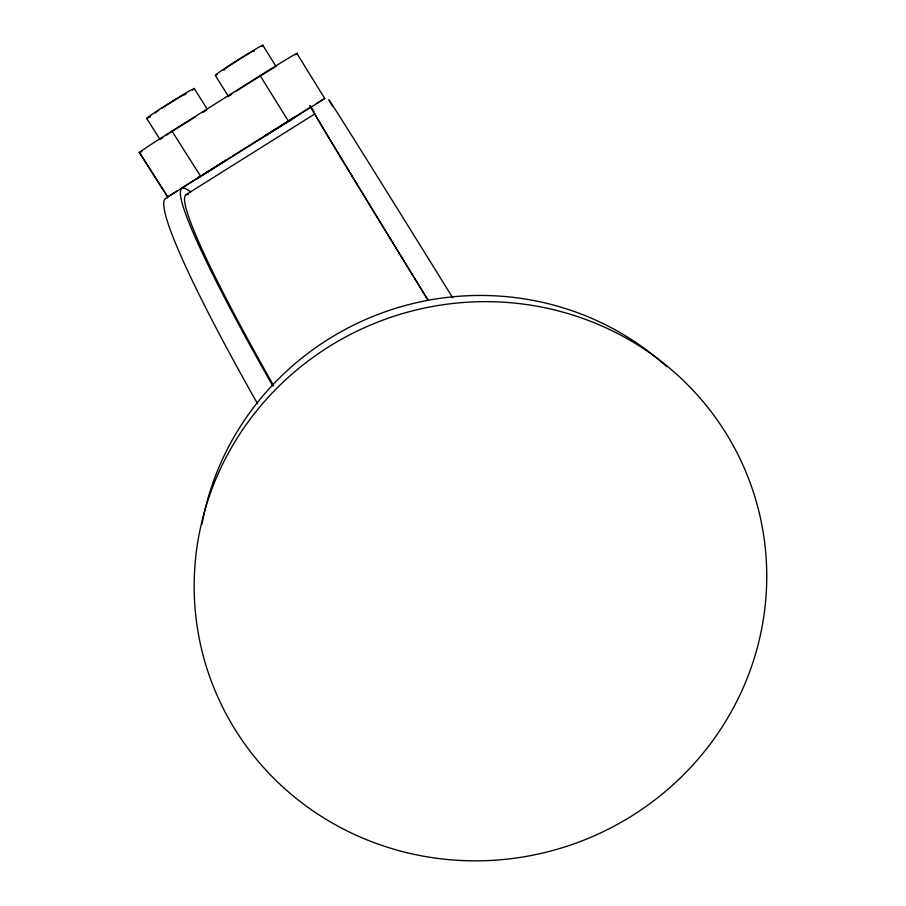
<?xml version="1.0" encoding="UTF-8"?>
<svg xmlns="http://www.w3.org/2000/svg" width="906" height="906" viewBox="0 0 906 906"><rect width="100%" height="100%" fill="white"/><g stroke="black" fill="none" stroke-linecap="round" stroke-linejoin="round"><path stroke-width="1.36" d="M296.975 53.522L324.699 98.471L291.823 119.343L167.621 197.055L139.388 152.65M295.016 117.112L295.662 116.681L295.107 116.999M265.447 135.606L264.733 136.093L294.507 117.44M265.968 135.266L272.038 131.415M177.689 190.543L167.814 196.896L139.547 152.593M181.234 188.301L194.688 179.807M201.8 175.504L196.557 178.878L201.506 175.843M203.046 174.711L208.652 171.177M142.061 151.302A43.035 0.883 -32.1 0 1 171.981 131.098L260.135 75.64A43.137 0.895 -32.2 0 1 295.549 54.745M195.775 179.116L204.326 173.748M273.408 130.543L276.262 128.754M205.368 173.091L215.888 166.5M216.93 165.832L226.398 159.898M227.451 159.23L230.611 157.259M232.717 155.934L257.995 140.068M259.048 139.411L262.208 137.429M263.261 136.761L268.538 133.454M271.698 131.472L276.976 128.165M277.7 127.848L279.116 126.965M279.082 126.84L289.637 120.215M290.679 119.569L301.279 112.922M185.628 194.949L315.016 113.782A350.871 1.846 58.3 0 0 428.13 300.282M302.355 112.253L310.43 107.225M283.272 124.349L294.631 117.282M217.055 165.9L218.448 165.028M219.818 164.179L223.454 161.914M202.729 175.084L227.021 159.716M316.454 103.477L318.584 102.163M224.462 161.291L226.613 159.966M320.418 101.03L324.688 98.46M146.647 118.414L160.102 139.592M171.981 131.098L200.736 176.5M194.292 88.607L206.885 108.629M215.243 75.311L228.55 96.591M260.135 75.64L288.561 121.381M262.887 45.3L276.126 66.659M228.539 96.534A28.109 0.578 -32.1 0 1 228.742 96.342M229.796 95.549A28.109 0.578 -32.1 0 1 231.811 94.156M236.511 91.042A28.109 0.578 -32.1 0 1 275.05 67.146M217.395 74.349A28.165 0.929 -32.2 0 1 238.018 59.853A28.165 0.929 -32.2 0 1 261.483 46.591M160.532 139.184A28.052 0.578 -32.1 0 1 162.921 137.497M165.696 135.64A28.052 0.578 -32.1 0 1 195.492 116.806M202.887 112.355A28.052 0.578 -32.1 0 1 206.274 110.419M150.441 116.625A28.109 0.917 -32.1 0 1 168.516 103.635A28.109 0.917 -32.1 0 1 192.355 90.226M254.156 50.996A18.38 0.6 -32.2 0 1 253.714 51.348M224.326 69.785A18.38 0.6 -32.2 0 1 234.835 62.265A18.38 0.6 -32.2 0 1 254.246 50.611M185.322 94.417A18.346 0.6 -32.1 0 1 184.79 94.824M155.209 112.922A18.346 0.6 -32.1 0 1 158.55 110.509M162.163 108.097A18.346 0.6 -32.1 0 1 178.086 98.108A18.346 0.6 -32.1 0 1 186.024 93.771M272.831 386.035A357.451 28.358 58.4 0 1 190.656 191.834M257.587 403.816A357.304 31.642 58.4 0 1 167.259 197.984M427.791 299.841A358.651 1.891 58.3 0 1 314.189 111.812M332.287 105.934A358.799 1.45 58.3 0 1 452.694 297.757M273.635 385.639A349.705 27.724 58.4 0 1 188.357 194.597M201.947 524.37A278.788 271.03 -18.4 0 1 388.606 310.611A278.788 271.03 -18.4 0 1 666.861 366.76M406.579 852.614A287.111 278.754 -18.4 0 0 756.94 503.917A287.111 278.754 -18.4 0 0 277.859 387.236A287.111 278.754 -18.4 0 0 406.579 852.614"/></g></svg>
